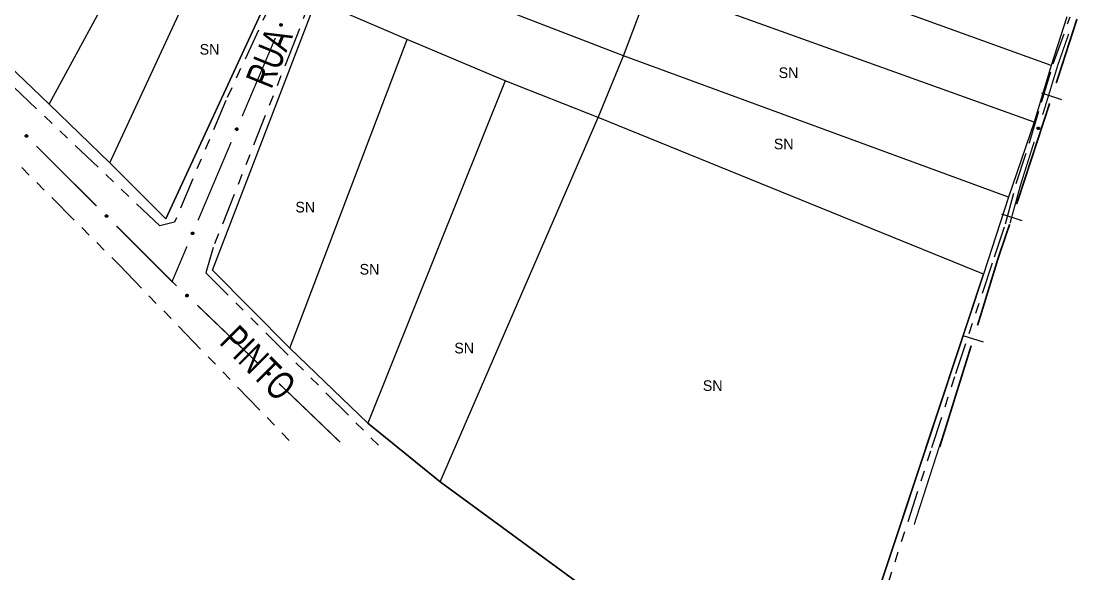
# Model space of a CAD drawing. Extents: x 207981 to 210201, y 4876477 to 4878908.
# Drawn here: x 209621.5 to 209770.9, y 4876737.8 to 4876815.9 of the extents above; entities that cross this region are included whole.
import ezdxf
from ezdxf.enums import TextEntityAlignment as Align

# ---------------------------------------------------------------- set-up
doc = ezdxf.new("R2010")
doc.units = 0
doc.header["$LTSCALE"] = 1.5
doc.header["$MEASUREMENT"] = 0
doc.linetypes.add('TRACO_25', pattern=[8, 3, -1, 1, -1, 1, -1])
for name, color, linetype in [('CD_MALHA_LOTES', 7, 'CONTINUOUS'), ('LM-LIM-SETORES-BAIRROS', 250, 'CONTINUOUS'), ('RU-QUADRA', 210, 'CONTINUOUS'), ('SV-EIXO-RUA-N-PAV', 6, 'CONTINUOUS'), ('SV-RUA-NAO-PAV', 7, 'CONTINUOUS'), ('SV-TXT-RUA-N-PAV', 7, 'CONTINUOUS'), ('Th_NmrPort', 1, 'CONTINUOUS')]:
    doc.layers.add(name, color=color, linetype=linetype)
doc.styles.add('ARIAL', font='ARIAL.SHX')

msp = doc.modelspace()

# ---------------------------------------------------------------- linework, layer by layer
at = {"layer": 'CD_MALHA_LOTES', "linetype": 'Continuous', "flags": 128}
for points in [[(209625.444693, 4876804.137563), (209646.860403, 4876843.585115)], [(209634.066602, 4876795.840134), (209653.906264, 4876838.625199)], [(209641.946842, 4876787.959894), (209662.713591, 4876832.784551)], [(209767.149942, 4876809.607376), (209713.100769, 4876829.168912)], [(209706.703869, 4876810.998006), (209666.282876, 4876826.573068)], [(209706.703869, 4876810.998006), (209710.504926, 4876821.103255)], [(209764.739515, 4876801.588073), (209710.504926, 4876821.103255)], [(209648.575514, 4876780.682262), (209663.223489, 4876818.785537)], [(209676.109998, 4876813.26937), (209663.223489, 4876818.785537)], [(209769.37495, 4876816.46782), (209767.149942, 4876809.607376)], [(209613.90246, 4876815.169898), (209625.444693, 4876804.137563)], [(209659.515141, 4876769.649926), (209676.109998, 4876813.26937)], [(209689.969949, 4876807.428722), (209676.109998, 4876813.26937)], [(209761.123876, 4876791.019282), (209706.703869, 4876810.998006)], [(209767.149942, 4876809.607376), (209764.739515, 4876801.588073)], [(209689.969949, 4876807.428722), (209670.547476, 4876759.081134)], [(209703.08823, 4876802.283389), (209689.969949, 4876807.428722)], [(209625.444693, 4876804.137563), (209634.066602, 4876795.840134)], [(209680.74, 4876750.78), (209703.08823, 4876802.283389)], [(209757.600945, 4876780.126009), (209703.08823, 4876802.283389)], [(209764.739515, 4876801.588073), (209761.123876, 4876791.019282)], [(209634.066602, 4876795.840134), (209641.946842, 4876787.959894)], [(209761.123876, 4876791.019282), (209757.600945, 4876780.126009)], [(209659.515141, 4876769.649926), (209648.575514, 4876780.682262)], [(209734.71, 4876711.23), (209757.600945, 4876780.126009)], [(209670.547476, 4876759.081134), (209659.515141, 4876769.649926)], [(209670.547476, 4876759.081134), (209680.74, 4876750.78)], [(209680.74, 4876750.78), (209734.71, 4876711.23)]]:
    msp.add_lwpolyline(points, dxfattribs=at)
at = {"layer": 'CD_MALHA_LOTES', "linetype": 'Continuous'}
msp.add_lwpolyline([(209703.08823, 4876802.283389), (209706.703869, 4876810.998006)], dxfattribs=at)
at = {"layer": 'LM-LIM-SETORES-BAIRROS', "const_width": 0.25}
for points in [[(209767.881656, 4876807.113943), (209770.653679, 4876815.676413)], [(209770.653679, 4876815.676413), (209770.815157, 4876816.1752)], [(209762.628, 4876791.067918), (209766.953631, 4876804.261095)], [(209762.267436, 4876790.011981), (209762.59058, 4876790.958331)], [(209762.59058, 4876790.958331), (209762.628, 4876791.067918)], [(209759.717011, 4876782.542879), (209761.298004, 4876787.172931)], [(209757.273859, 4876774.563649), (209759.685549, 4876782.440125)], [(209759.685549, 4876782.440125), (209759.717011, 4876782.542879)], [(209757.047201, 4876773.835535), (209757.273859, 4876774.563649)], [(209756.749974, 4876772.880728), (209757.047201, 4876773.835535)], [(209751.399899, 4876755.694201), (209755.858295, 4876770.016306)]]:
    msp.add_lwpolyline(points, dxfattribs=at)
at = {"layer": 'LM-LIM-SETORES-BAIRROS'}
for points in [[(209768.690526, 4876804.743999), (209765.839837, 4876805.678651)], [(209763.040673, 4876787.634565), (209760.201624, 4876788.603997)], [(209757.587732, 4876770.525274), (209754.723311, 4876771.416953)]]:
    msp.add_lwpolyline(points, dxfattribs=at)
at = {"layer": 'RU-QUADRA', "linetype": 'Continuous', "flags": 128}
for points in [[(209697.896543, 4876952.239711), (209695.022573, 4876942.134463), (209691.870477, 4876930.777647), (209688.996507, 4876920.765107), (209685.195451, 4876908.203079), (209681.67252, 4876896.150948), (209678.288652, 4876885.072258), (209674.951139, 4876872.742001), (209671.520917, 4876861.524248), (209668.832365, 4876852.392441), (209666.143813, 4876842.936154), (209662.713591, 4876832.784551), (209641.946842, 4876787.959894), (209634.066602, 4876795.840134), (209625.444693, 4876804.137563), (209613.90246, 4876815.169898)], [(209769.37495, 4876816.46782), (209767.149942, 4876809.607376), (209764.739515, 4876801.588073), (209761.123876, 4876791.019282), (209757.600945, 4876780.126009), (209749.468989, 4876755.647696), (209734.71, 4876711.23), (209680.74, 4876750.78), (209674.760595, 4876755.648819), (209670.547476, 4876759.081134), (209659.515141, 4876769.649926), (209648.575514, 4876780.682262), (209663.223489, 4876818.785537)]]:
    msp.add_lwpolyline(points, dxfattribs=at)
at = {"layer": 'SV-EIXO-RUA-N-PAV'}
for points in [[(209658.392379, 4876815.433662), (209658.411349, 4876815.388582), (209658.418434, 4876815.345959), (209658.414111, 4876815.308709), (209658.401709, 4876815.276788), (209658.385342, 4876815.24556), (209658.361894, 4876815.217716), (209658.329025, 4876815.192577), (209658.283937, 4876815.173231), (209658.239797, 4876815.168842), (209658.203051, 4876815.171126), (209658.16902, 4876815.182143), (209658.13895, 4876815.19855), (209658.110833, 4876815.223863), (209658.085683, 4876815.257421), (209658.067327, 4876815.30323), (209658.060667, 4876815.345064), (209658.065794, 4876815.380984), (209658.077086, 4876815.415126), (209658.094177, 4876815.446807), (209658.117351, 4876815.474006), (209658.151185, 4876815.499268), (209658.196638, 4876815.516786), (209658.238286, 4876815.523905), (209658.274269, 4876815.519284), (209658.307632, 4876815.50741), (209658.339153, 4876815.491375), (209658.368123, 4876815.46897), (209658.392379, 4876815.433662)], [(209652.14316, 4876800.704532), (209652.16213, 4876800.659452), (209652.169215, 4876800.61683), (209652.164893, 4876800.579579), (209652.15249, 4876800.547658), (209652.136123, 4876800.51643), (209652.112676, 4876800.488586), (209652.079806, 4876800.463448), (209652.034719, 4876800.444101), (209651.990579, 4876800.439713), (209651.953832, 4876800.441996), (209651.919802, 4876800.453013), (209651.889732, 4876800.469421), (209651.861615, 4876800.494733), (209651.836464, 4876800.528292), (209651.818108, 4876800.5741), (209651.811448, 4876800.615934), (209651.816575, 4876800.651854), (209651.827867, 4876800.685996), (209651.844958, 4876800.717677), (209651.868132, 4876800.744876), (209651.901966, 4876800.770138), (209651.947419, 4876800.787657), (209651.989067, 4876800.794775), (209652.025051, 4876800.790154), (209652.058413, 4876800.77828), (209652.089934, 4876800.762245), (209652.118904, 4876800.739841), (209652.14316, 4876800.704532)], [(209765.20958, 4876800.632036), (209765.186275, 4876800.675035), (209765.175037, 4876800.716756), (209765.17568, 4876800.754251), (209765.184888, 4876800.787236), (209765.198109, 4876800.81992), (209765.218708, 4876800.849932), (209765.24895, 4876800.878178), (209765.291919, 4876800.901859), (209765.335415, 4876800.910561), (209765.372208, 4876800.911898), (209765.407156, 4876800.904277), (209765.438692, 4876800.890902), (209765.469159, 4876800.868473), (209765.497484, 4876800.837547), (209765.520251, 4876800.793763), (209765.530987, 4876800.752785), (209765.529412, 4876800.716535), (209765.521528, 4876800.681449), (209765.507631, 4876800.648243), (209765.487241, 4876800.618899), (209765.456051, 4876800.590437), (209765.412539, 4876800.568538), (209765.371791, 4876800.557364), (209765.335528, 4876800.558429), (209765.301161, 4876800.566968), (209765.268217, 4876800.57983), (209765.237186, 4876800.599281), (209765.20958, 4876800.632036)], [(209622.277358, 4876799.459642), (209622.228455, 4876799.458915), (209622.186277, 4876799.46829), (209622.153348, 4876799.486235), (209622.128385, 4876799.509679), (209622.105548, 4876799.53654), (209622.088499, 4876799.568702), (209622.077482, 4876799.608589), (209622.076409, 4876799.65764), (209622.088852, 4876799.700217), (209622.104718, 4876799.73344), (209622.127665, 4876799.760878), (209622.154131, 4876799.782626), (209622.188124, 4876799.799231), (209622.228655, 4876799.810001), (209622.278004, 4876799.809887), (209622.319292, 4876799.800412), (209622.350686, 4876799.782219), (209622.378124, 4876799.758974), (209622.40111, 4876799.731272), (209622.417664, 4876799.699605), (209622.428434, 4876799.658777), (209622.427676, 4876799.610071), (209622.418696, 4876799.568784), (209622.400949, 4876799.537142), (209622.377456, 4876799.510645), (209622.350793, 4876799.487412), (209622.319177, 4876799.468927), (209622.277358, 4876799.459642)], [(209633.59897, 4876788.153842), (209633.550067, 4876788.153115), (209633.507889, 4876788.16249), (209633.47496, 4876788.180435), (209633.449997, 4876788.203879), (209633.42716, 4876788.23074), (209633.410111, 4876788.262902), (209633.399094, 4876788.302789), (209633.39802, 4876788.35184), (209633.410464, 4876788.394417), (209633.42633, 4876788.427641), (209633.449277, 4876788.455079), (209633.475743, 4876788.476826), (209633.509736, 4876788.493432), (209633.550267, 4876788.504201), (209633.599616, 4876788.504087), (209633.640904, 4876788.494612), (209633.672298, 4876788.476419), (209633.699736, 4876788.453175), (209633.722722, 4876788.425472), (209633.739276, 4876788.393805), (209633.750046, 4876788.352977), (209633.749288, 4876788.304271), (209633.740308, 4876788.262984), (209633.722561, 4876788.231343), (209633.699068, 4876788.204845), (209633.672405, 4876788.181612), (209633.640789, 4876788.163128), (209633.59897, 4876788.153842)], [(209645.893941, 4876785.975402), (209645.912911, 4876785.930323), (209645.919996, 4876785.8877), (209645.915674, 4876785.850449), (209645.903271, 4876785.818528), (209645.886904, 4876785.7873), (209645.863457, 4876785.759457), (209645.830587, 4876785.734318), (209645.7855, 4876785.714971), (209645.74136, 4876785.710583), (209645.704613, 4876785.712867), (209645.670583, 4876785.723883), (209645.640513, 4876785.740291), (209645.612396, 4876785.765603), (209645.587245, 4876785.799162), (209645.568889, 4876785.84497), (209645.562229, 4876785.886804), (209645.567356, 4876785.922725), (209645.578648, 4876785.956866), (209645.595739, 4876785.988547), (209645.618914, 4876786.015746), (209645.652748, 4876786.041008), (209645.6982, 4876786.058527), (209645.739849, 4876786.065645), (209645.775832, 4876786.061024), (209645.809194, 4876786.04915), (209645.840715, 4876786.033115), (209645.869685, 4876786.010711), (209645.893941, 4876785.975402)], [(209644.988681, 4876776.913475), (209644.939824, 4876776.911231), (209644.897375, 4876776.919292), (209644.863905, 4876776.936207), (209644.838227, 4876776.958865), (209644.814567, 4876776.985005), (209644.796528, 4876777.016621), (209644.784279, 4876777.056148), (209644.781684, 4876777.105142), (209644.7928, 4876777.148084), (209644.807627, 4876777.181784), (209644.829712, 4876777.209921), (209644.85549, 4876777.23248), (209644.888952, 4876777.250132), (209644.929129, 4876777.262154), (209644.978458, 4876777.263571), (209645.02002, 4876777.255382), (209645.051963, 4876777.238172), (209645.080109, 4876777.21579), (209645.103944, 4876777.188814), (209645.121473, 4876777.157676), (209645.133504, 4876777.117202), (209645.134258, 4876777.068496), (209645.126564, 4876777.02695), (209645.109807, 4876776.994773), (209645.087148, 4876776.96756), (209645.061218, 4876776.94351), (209645.030191, 4876776.924054), (209644.988681, 4876776.913475)], [(209656.557276, 4876765.862326), (209656.508398, 4876765.860587), (209656.466035, 4876765.869087), (209656.432742, 4876765.886346), (209656.407299, 4876765.909268), (209656.38391, 4876765.935651), (209656.366199, 4876765.967453), (209656.354359, 4876766.007103), (209656.35227, 4876766.056122), (209656.363829, 4876766.098947), (209656.379004, 4876766.132492), (209656.401378, 4876766.160399), (209656.427388, 4876766.18269), (209656.46103, 4876766.199996), (209656.50133, 4876766.211602), (209656.550671, 4876766.212509), (209656.592145, 4876766.203892), (209656.623909, 4876766.186352), (209656.651823, 4876766.163681), (209656.675377, 4876766.13646), (209656.692584, 4876766.105143), (209656.704196, 4876766.064546), (209656.704447, 4876766.015835), (209656.696324, 4876765.974371), (209656.679235, 4876765.942369), (209656.656296, 4876765.915391), (209656.63012, 4876765.891611), (209656.598893, 4876765.872475), (209656.557276, 4876765.862326)]]:
    msp.add_lwpolyline(points, close=True, dxfattribs=at)
for points in [[(209658.094177, 4876815.446807), (209658.060667, 4876815.345064)], [(209658.104654, 4876815.456163), (209658.066052, 4876815.330244)], [(209658.117351, 4876815.474006), (209658.067327, 4876815.30323)], [(209658.134308, 4876815.480638), (209658.079107, 4876815.287649)], [(209658.151185, 4876815.499268), (209658.085683, 4876815.257421)], [(209658.17382, 4876815.503895), (209658.098976, 4876815.243644)], [(209658.196638, 4876815.516786), (209658.110833, 4876815.223863)], [(209658.215692, 4876815.518739), (209658.125773, 4876815.21597)], [(209658.238286, 4876815.523905), (209658.13895, 4876815.19855)], [(209658.254214, 4876815.5187), (209658.154702, 4876815.193321)], [(209658.274269, 4876815.519284), (209658.16902, 4876815.182143)], [(209658.289539, 4876815.511124), (209658.184317, 4876815.179274)], [(209658.307632, 4876815.50741), (209658.203051, 4876815.171126)], [(209658.322921, 4876815.495478), (209658.225008, 4876815.173867)], [(209658.339153, 4876815.491375), (209658.239797, 4876815.168842)], [(209658.35166, 4876815.475874), (209658.264063, 4876815.175084)], [(209658.368123, 4876815.46897), (209658.283937, 4876815.173231)], [(209658.378267, 4876815.451245), (209658.306126, 4876815.186883)], [(209658.392379, 4876815.433662), (209658.329025, 4876815.192577)], [(209658.401714, 4876815.408687), (209658.34796, 4876815.212119)], [(209658.411349, 4876815.388582), (209658.361894, 4876815.217716)], [(209658.415493, 4876815.364302), (209658.376168, 4876815.240173)], [(209658.418434, 4876815.345959), (209658.385342, 4876815.24556)], [(209651.844958, 4876800.717677), (209651.811448, 4876800.615934)], [(209651.855435, 4876800.727033), (209651.816833, 4876800.601114)], [(209651.868132, 4876800.744876), (209651.818108, 4876800.5741)], [(209651.885089, 4876800.751508), (209651.829889, 4876800.558519)], [(209651.901966, 4876800.770138), (209651.836464, 4876800.528292)], [(209651.924601, 4876800.774765), (209651.849757, 4876800.514515)], [(209651.947419, 4876800.787657), (209651.861615, 4876800.494733)], [(209651.966473, 4876800.789609), (209651.876555, 4876800.48684)], [(209651.989067, 4876800.794775), (209651.889732, 4876800.469421)], [(209652.004996, 4876800.78957), (209651.905484, 4876800.464191)], [(209652.025051, 4876800.790154), (209651.919802, 4876800.453013)], [(209652.04032, 4876800.781994), (209651.935098, 4876800.450144)], [(209652.058413, 4876800.77828), (209651.953832, 4876800.441996)], [(209652.073703, 4876800.766348), (209651.97579, 4876800.444737)], [(209652.089934, 4876800.762245), (209651.990579, 4876800.439713)], [(209652.102441, 4876800.746744), (209652.014845, 4876800.445954)], [(209652.118904, 4876800.739841), (209652.034719, 4876800.444101)], [(209652.129048, 4876800.722115), (209652.056907, 4876800.457753)], [(209652.14316, 4876800.704532), (209652.079806, 4876800.463448)], [(209652.152495, 4876800.679557), (209652.098742, 4876800.48299)], [(209652.16213, 4876800.659452), (209652.112676, 4876800.488586)], [(209652.166274, 4876800.635173), (209652.126949, 4876800.511043)], [(209652.169215, 4876800.61683), (209652.136123, 4876800.51643)], [(209765.175037, 4876800.716756), (209765.198109, 4876800.81992)], [(209765.179766, 4876800.698791), (209765.20671, 4876800.826183)], [(209765.186275, 4876800.675035), (209765.218708, 4876800.849932)], [(209765.197837, 4876800.655974), (209765.232025, 4876800.856871)], [(209765.20958, 4876800.632036), (209765.24895, 4876800.878178)], [(209765.22535, 4876800.615925), (209765.271179, 4876800.886093)], [(209765.237186, 4876800.599281), (209765.291919, 4876800.901859)], [(209765.254248, 4876800.594028), (209765.311879, 4876800.901966)], [(209765.268217, 4876800.57983), (209765.335415, 4876800.910561)], [(209765.284773, 4876800.577341), (209765.350626, 4876800.907013)], [(209765.301161, 4876800.566968), (209765.372208, 4876800.911898)], [(209765.319531, 4876800.565049), (209765.391652, 4876800.905629)], [(209765.335528, 4876800.558429), (209765.407156, 4876800.904277)], [(209765.355429, 4876800.560979), (209765.422503, 4876800.894559)], [(209765.371791, 4876800.557364), (209765.438692, 4876800.890902)], [(209765.393768, 4876800.564724), (209765.453516, 4876800.87486)], [(209765.412539, 4876800.568538), (209765.469159, 4876800.868473)], [(209765.43398, 4876800.583609), (209765.482902, 4876800.849951)], [(209765.456051, 4876800.590437), (209765.497484, 4876800.837547)], [(209765.471017, 4876800.610634), (209765.506996, 4876800.808112)], [(209765.487241, 4876800.618899), (209765.520251, 4876800.793763)], [(209765.498124, 4876800.637903), (209765.524172, 4876800.767004)], [(209765.507631, 4876800.648243), (209765.530987, 4876800.752785)], [(209622.319177, 4876799.468927), (209622.076409, 4876799.65764)], [(209622.277358, 4876799.459642), (209622.077482, 4876799.608589)], [(209622.298944, 4876799.466151), (209622.080769, 4876799.631955)], [(209622.331738, 4876799.481612), (209622.085563, 4876799.675377)], [(209622.228455, 4876799.458915), (209622.088499, 4876799.568702)], [(209622.250704, 4876799.460328), (209622.088521, 4876799.583718)], [(209622.350793, 4876799.487412), (209622.088852, 4876799.700217)], [(209622.36067, 4876799.500929), (209622.099045, 4876799.712052)], [(209622.204388, 4876799.464155), (209622.103985, 4876799.547064)], [(209622.377456, 4876799.510645), (209622.104718, 4876799.73344)], [(209622.186277, 4876799.46829), (209622.105548, 4876799.53654)], [(209622.387669, 4876799.526035), (209622.119282, 4876799.747766)], [(209622.400949, 4876799.537142), (209622.127665, 4876799.760878)], [(209622.40791, 4876799.55596), (209622.143388, 4876799.769974)], [(209622.418696, 4876799.568784), (209622.154131, 4876799.782626)], [(209622.422358, 4876799.59167), (209622.175216, 4876799.788329)], [(209622.427676, 4876799.610071), (209622.188124, 4876799.799231)], [(209622.424257, 4876799.636055), (209622.210906, 4876799.802827)], [(209622.428434, 4876799.658777), (209622.228655, 4876799.810001)], [(209622.417471, 4876799.681399), (209622.259147, 4876799.80479)], [(209622.417664, 4876799.699605), (209622.278004, 4876799.809887)], [(209622.405867, 4876799.718055), (209622.303534, 4876799.800962)], [(209622.40111, 4876799.731272), (209622.319292, 4876799.800412)], [(209633.640789, 4876788.163128), (209633.39802, 4876788.35184)], [(209633.59897, 4876788.153842), (209633.399094, 4876788.302789)], [(209633.620555, 4876788.160352), (209633.40238, 4876788.326156)], [(209633.65335, 4876788.175812), (209633.407174, 4876788.369578)], [(209633.550067, 4876788.153115), (209633.410111, 4876788.262902)], [(209633.572316, 4876788.154529), (209633.410133, 4876788.277918)], [(209633.672405, 4876788.181612), (209633.410464, 4876788.394417)], [(209633.682282, 4876788.19513), (209633.420657, 4876788.406252)], [(209633.526, 4876788.158356), (209633.425596, 4876788.241264)], [(209633.699068, 4876788.204845), (209633.42633, 4876788.427641)], [(209633.507889, 4876788.16249), (209633.42716, 4876788.23074)], [(209633.709281, 4876788.220235), (209633.440894, 4876788.441966)], [(209633.722561, 4876788.231343), (209633.449277, 4876788.455079)], [(209633.729522, 4876788.25016), (209633.465, 4876788.464175)], [(209633.740308, 4876788.262984), (209633.475743, 4876788.476826)], [(209633.74397, 4876788.28587), (209633.496828, 4876788.48253)], [(209633.749288, 4876788.304271), (209633.509736, 4876788.493432)], [(209633.745869, 4876788.330255), (209633.532518, 4876788.497027)], [(209633.750046, 4876788.352977), (209633.550267, 4876788.504201)], [(209633.739083, 4876788.375599), (209633.580759, 4876788.498991)], [(209633.739276, 4876788.393805), (209633.599616, 4876788.504087)], [(209633.727479, 4876788.412256), (209633.625146, 4876788.495162)], [(209633.722722, 4876788.425472), (209633.640904, 4876788.494612)], [(209645.595739, 4876785.988547), (209645.562229, 4876785.886804)], [(209645.606216, 4876785.997903), (209645.567615, 4876785.871984)], [(209645.618914, 4876786.015746), (209645.568889, 4876785.84497)], [(209645.63587, 4876786.022378), (209645.58067, 4876785.829389)], [(209645.652748, 4876786.041008), (209645.587245, 4876785.799162)], [(209645.675382, 4876786.045635), (209645.600539, 4876785.785385)], [(209645.6982, 4876786.058527), (209645.612396, 4876785.765603)], [(209645.717255, 4876786.060479), (209645.627336, 4876785.757711)], [(209645.739849, 4876786.065645), (209645.640513, 4876785.740291)], [(209645.755777, 4876786.06044), (209645.656265, 4876785.735061)], [(209645.775832, 4876786.061024), (209645.670583, 4876785.723883)], [(209645.791101, 4876786.052864), (209645.685879, 4876785.721014)], [(209645.809194, 4876786.04915), (209645.704613, 4876785.712867)], [(209645.824484, 4876786.037218), (209645.726571, 4876785.715608)], [(209645.840715, 4876786.033115), (209645.74136, 4876785.710583)], [(209645.853223, 4876786.017614), (209645.765626, 4876785.716825)], [(209645.869685, 4876786.010711), (209645.7855, 4876785.714971)], [(209645.87983, 4876785.992985), (209645.807688, 4876785.728624)], [(209645.893941, 4876785.975402), (209645.830587, 4876785.734318)], [(209645.903277, 4876785.950427), (209645.849523, 4876785.75386)], [(209645.912911, 4876785.930323), (209645.863457, 4876785.759457)], [(209645.917055, 4876785.906043), (209645.87773, 4876785.781913)], [(209645.919996, 4876785.8877), (209645.886904, 4876785.7873)], [(209645.030191, 4876776.924054), (209644.781684, 4876777.105142)], [(209644.988681, 4876776.913475), (209644.784279, 4876777.056148)], [(209645.010054, 4876776.920651), (209644.786839, 4876777.079605)], [(209645.042353, 4876776.937122), (209644.790283, 4876777.123155)], [(209645.061218, 4876776.94351), (209644.7928, 4876777.148084)], [(209644.962018, 4876776.913334), (209644.796084, 4876777.031631)], [(209644.939824, 4876776.911231), (209644.796528, 4876777.016621)], [(209645.070672, 4876776.957328), (209644.802621, 4876777.16023)], [(209645.087148, 4876776.96756), (209644.807627, 4876777.181784)], [(209644.915606, 4876776.915722), (209644.812678, 4876776.995474)], [(209644.897375, 4876776.919292), (209644.814567, 4876776.985005)], [(209645.096878, 4876776.983259), (209644.82174, 4876777.196555)], [(209645.109807, 4876776.994773), (209644.829712, 4876777.209921)], [(209645.116181, 4876777.013798), (209644.845145, 4876777.219501)], [(209645.126564, 4876777.02695), (209644.85549, 4876777.23248)], [(209645.129514, 4876777.049939), (209644.876388, 4876777.238834)], [(209645.134258, 4876777.068496), (209644.888952, 4876777.250132)], [(209645.130034, 4876777.094361), (209644.911611, 4876777.254433)], [(209645.133504, 4876777.117202), (209644.929129, 4876777.262154)], [(209645.121845, 4876777.139473), (209644.959768, 4876777.257892)], [(209645.121473, 4876777.157676), (209644.978458, 4876777.263571)], [(209645.109109, 4876777.175752), (209645.004252, 4876777.255443)], [(209645.103944, 4876777.188814), (209645.02002, 4876777.255382)], [(209656.598893, 4876765.872475), (209656.35227, 4876766.056122)], [(209656.557276, 4876765.862326), (209656.354359, 4876766.007103)], [(209656.578721, 4876765.869281), (209656.357161, 4876766.030533)], [(209656.611189, 4876765.885417), (209656.361055, 4876766.074045)], [(209656.63012, 4876765.891611), (209656.363829, 4876766.098947)], [(209656.530613, 4876765.862461), (209656.36591, 4876765.982466)], [(209656.508398, 4876765.860587), (209656.366199, 4876765.967453)], [(209656.639715, 4876765.90533), (209656.373775, 4876766.11099)], [(209656.656296, 4876765.915391), (209656.379004, 4876766.132492)], [(209656.484228, 4876765.865328), (209656.382129, 4876765.94614)], [(209656.466035, 4876765.869087), (209656.38391, 4876765.935651)], [(209656.666188, 4876765.930989), (209656.393268, 4876766.147116)], [(209656.679235, 4876765.942369), (209656.401378, 4876766.160399)], [(209656.685806, 4876765.961326), (209656.416909, 4876766.169819)], [(209656.696324, 4876765.974371), (209656.427388, 4876766.18269)], [(209656.699511, 4876765.997328), (209656.44835, 4876766.188828)], [(209656.704447, 4876766.015835), (209656.46103, 4876766.199996)], [(209656.700491, 4876766.041743), (209656.483732, 4876766.204062)], [(209656.704196, 4876766.064546), (209656.50133, 4876766.211602)], [(209656.692768, 4876766.086936), (209656.531923, 4876766.207024)], [(209656.692584, 4876766.105143), (209656.550671, 4876766.212509)], [(209656.680407, 4876766.123345), (209656.576379, 4876766.204115)], [(209656.675377, 4876766.13646), (209656.592145, 4876766.203892)]]:
    msp.add_lwpolyline(points, dxfattribs=at)
at = {"layer": 'SV-EIXO-RUA-N-PAV', "const_width": 0.18}
for points in [[(209657.453772, 4876813.503248), (209652.766858, 4876802.4564)], [(209768.092726, 4876809.631258), (209769.637012, 4876814.063931)], [(209766.433587, 4876804.179802), (209768.003623, 4876809.338492)], [(209768.003623, 4876809.338492), (209768.092726, 4876809.631258)], [(209765.954056, 4876802.645302), (209766.252331, 4876803.599782)], [(209766.252331, 4876803.599782), (209766.433587, 4876804.179802)], [(209651.204553, 4876798.774118), (209646.517639, 4876787.72727)], [(209764.459459, 4876797.873917), (209764.709806, 4876798.663704)], [(209764.709806, 4876798.663704), (209764.760956, 4876798.827382)], [(209632.159884, 4876789.746487), (209623.668676, 4876798.225837)], [(209762.899837, 4876792.953681), (209764.459459, 4876797.873917)], [(209762.677232, 4876792.145275), (209762.899837, 4876792.953681)], [(209761.349826, 4876787.324695), (209762.677232, 4876792.145275)], [(209642.846571, 4876779.074726), (209634.990287, 4876786.920037)], [(209644.955334, 4876784.044988), (209643.002453, 4876779.442135)], [(209643.002453, 4876779.442135), (209642.846571, 4876779.074726)], [(209643.500866, 4876778.460695), (209642.846571, 4876779.074726)], [(209646.722494, 4876775.437321), (209646.417615, 4876775.723439)], [(209647.142666, 4876775.034762), (209646.722494, 4876775.437321)], [(209655.085526, 4876767.424836), (209647.142666, 4876775.034762)], [(209666.638777, 4876756.355853), (209657.973838, 4876764.65759)], [(209752.55684, 4876759.44388), (209752.75783, 4876760.056403)], [(209751.309729, 4876755.64326), (209752.55684, 4876759.44388)], [(209751.309729, 4876755.64326), (209747.934578, 4876745.173859)], [(209747.934578, 4876745.173859), (209747.794184, 4876744.73837)]]:
    msp.add_lwpolyline(points, dxfattribs=at)
at = {"layer": 'SV-RUA-NAO-PAV', "linetype": 'TRACO_25'}
for points in [[(209274.884388, 4877226.011592, 14.136569), (209295.954526, 4877201.975872, 13.888721), (209329.7671, 4877160.091919, 13.516949), (209340.215206, 4877147.927806, 13.442595), (209351.645035, 4877138.949247, 13.442595), (209364.860474, 4877125.220278, 13.244316), (209380.230145, 4877105.504164, 12.922113), (209385.833673, 4877099.011187, 12.922113), (209390.738148, 4877093.660601, 12.773405), (209391.327925, 4877088.352611, 12.847759), (209387.39608, 4877084.813951, 12.847759), (209359.479986, 4877061.124589, 12.847759), (209358.497024, 4877056.996152, 12.847759), (209406.85871, 4876998.608264, 12.847759), (209422.389495, 4876980.423484, 12.847759), (209428.680446, 4876980.226891, 12.847759), (209431.039553, 4876981.406445, 12.847759), (209458.464167, 4876950.738059, 12.847759), (209517.048648, 4876892.841651, 12.847759), (209583.398521, 4876833.372505, 12.847759), (209635.397162, 4876781.373864, 12.847759), (209660.364372, 4876755.648071, 12.847759)], [(209704.653557, 4876973.842148, 10.964115), (209696.768004, 4876945.927292, 10.964115), (209687.410482, 4876913.386244, 10.964115), (209680.366054, 4876890.623282, 10.964115), (209670.062266, 4876855.558858, 10.964115), (209663.806394, 4876833.531881, 10.964115), (209660.126469, 4876825.488617, 10.964115), (209650.453525, 4876804.670758, 10.964115), (209643.198816, 4876787.480253, 10.964115), (209641.096002, 4876786.95455, 10.964115), (209580.85038, 4876844.203662, 10.964115), (209579.798973, 4876847.463024, 10.964115), (209595.359797, 4876880.897767, 10.964115), (209610.920621, 4876925.582566, 10.964115), (209618.28047, 4876955.442525, 10.964115)], [(209709.542599, 4876971.423912, 10.964115), (209699.922225, 4876940.565116, 10.964115), (209692.457235, 4876914.858214, 10.964115), (209683.099713, 4876886.417654, 10.964115), (209674.478175, 4876855.769139, 10.964115), (209667.170896, 4876831.639348, 10.964115), (209660.441891, 4876813.712858, 10.964115), (209648.666133, 4876783.905469, 10.964115), (209647.614726, 4876780.330685, 10.964115), (209672.322784, 4876755.647712, 10.964115)], [(209750.306699, 4876755.645368, 11.902021), (209753.671804, 4876766.060533, 12.822974), (209759.136789, 4876782.563675, 12.773405), (209760.711774, 4876787.217953, 13.021253), (209762.225868, 4876792.944927, 12.971684), (209764.140428, 4876798.855091, 12.971684), (209765.805263, 4876804.432289, 12.971684), (209767.470098, 4876809.843003, 12.971684), (209769.839331, 4876816.493782, 12.922113)], [(209723.465948, 4876668.117756, 12.073623), (209723.158706, 4876670.689409, 12.073623), (209724.69753, 4876676.171131, 12.073623), (209728.594697, 4876689.395284, 12.073623), (209739.54766, 4876722.345615, 12.309575), (209750.306699, 4876755.645368, 11.902021)]]:
    msp.add_polyline3d(points, dxfattribs=at)

# ---------------------------------------------------------------- texts
at = {"layer": 'SV-TXT-RUA-N-PAV', "style": 'ARIAL', "width": 0.7}
for s, rotation, p in [('RUA', 68, (209656.886193, 4876806.153947)), ('PINTO', 315, (209649.401081, 4876770.378276))]:
    msp.add_text(s, height=4, rotation=rotation, dxfattribs=at).set_placement(p)
at = {"layer": 'Th_NmrPort', "color": 1}
for p in [(209646.752638, 4876811.893323), (209728.629423, 4876808.586245), (209727.946833, 4876798.518036), (209660.283421, 4876789.590445), (209669.369423, 4876780.814956), (209682.766551, 4876769.672234), (209717.902555, 4876764.372336)]:
    msp.add_text('SN', height=1.5, dxfattribs=at).set_placement(p, align=Align.MIDDLE_LEFT)

doc.saveas('drawing.dxf')
